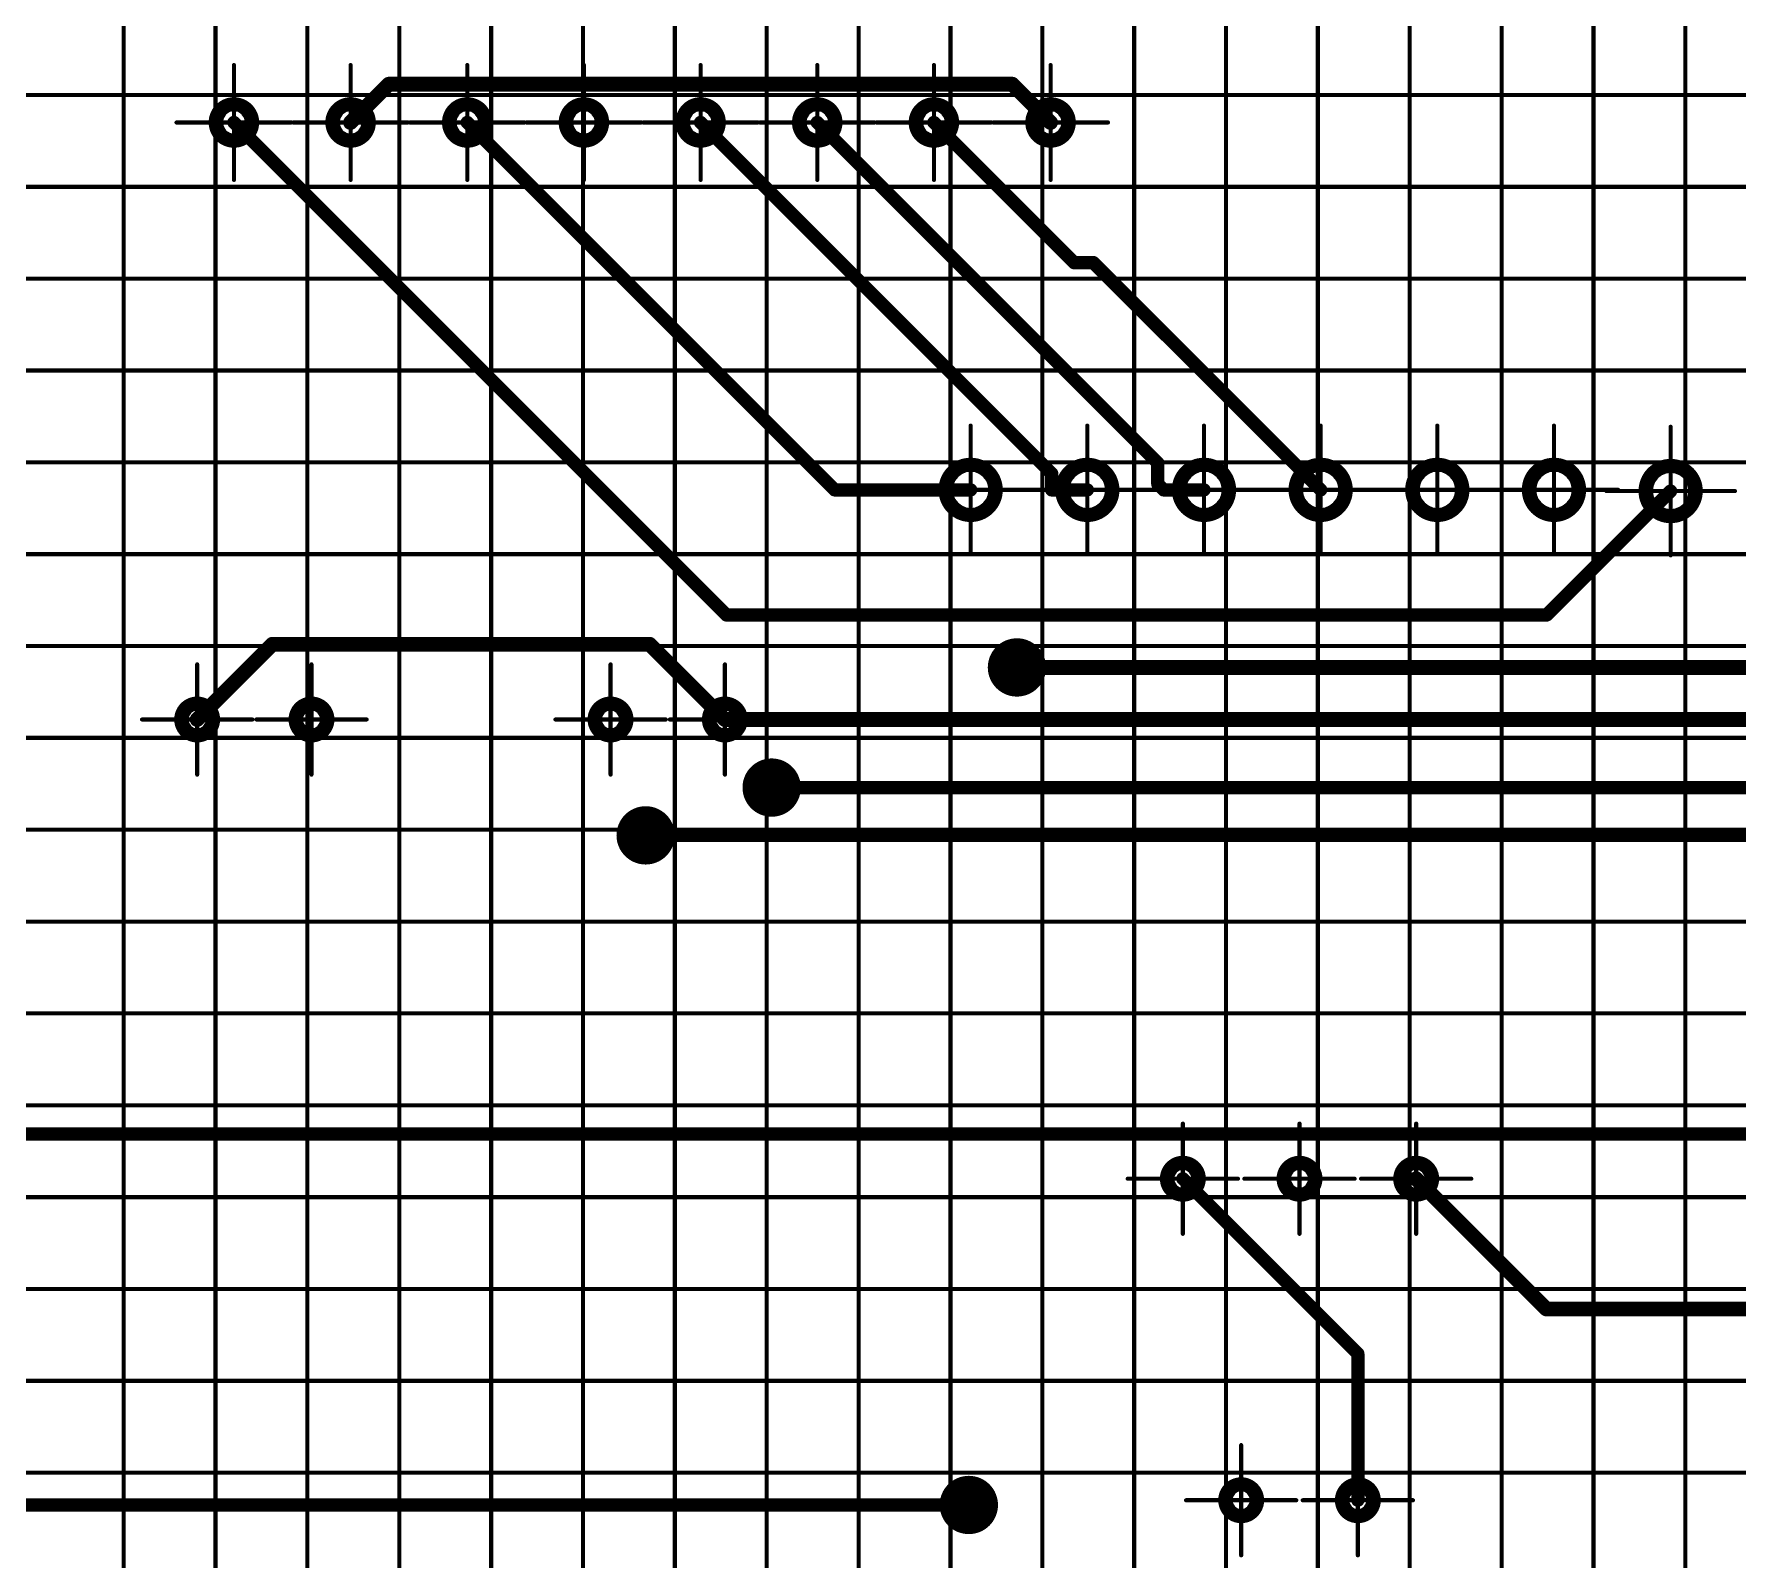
# Model space of a CAD drawing. Header units: millimetres. Extents: x 95 to 923, y 69 to 658.
# Drawn here: x 683.2 to 757.4, y 428.2 to 494.7 of the extents above; entities that cross this region are included whole.
import ezdxf

# ---------------------------------------------------------------- set-up
doc = ezdxf.new("R2010")
doc.units = ezdxf.units.MM
for name, color, linetype in [('Mechanical11', 56, 'Continuous'), ('Mechanical12', 56, 'Continuous'), ('Mechanical7', 56, 'Continuous'), ('Mechanical9', 56, 'Continuous')]:
    doc.layers.add(name, color=color, linetype=linetype)

msp = doc.modelspace()

# ---------------------------------------------------------------- linework, layer by layer
at = {"layer": 'Mechanical11', "color": 7}
for p, q in [((691.581, 491.182), (691.471, 491.017)), ((691.747, 491.293), (691.581, 491.182)), ((691.942, 491.332), (691.747, 491.293)), ((691.942, 490.822), (691.942, 491.332)), ((692.137, 491.293), (691.942, 491.332)), ((691.942, 491.332), (691.942, 490.822)), ((692.302, 491.182), (692.137, 491.293)), ((692.413, 491.017), (692.302, 491.182)), ((696.661, 491.182), (696.551, 491.017)), ((696.827, 491.293), (696.661, 491.182)), ((697.022, 491.332), (696.827, 491.293)), ((697.022, 490.822), (697.022, 491.332)), ((697.217, 491.293), (697.022, 491.332)), ((697.022, 491.332), (697.022, 490.822)), ((697.382, 491.182), (697.217, 491.293)), ((697.493, 491.017), (697.382, 491.182)), ((701.741, 491.182), (701.631, 491.017)), ((701.907, 491.293), (701.741, 491.182)), ((702.102, 491.332), (701.907, 491.293)), ((702.102, 490.822), (702.102, 491.332)), ((702.297, 491.293), (702.102, 491.332)), ((702.102, 491.332), (702.102, 490.822)), ((702.462, 491.182), (702.297, 491.293)), ((702.573, 491.017), (702.462, 491.182)), ((706.821, 491.182), (706.711, 491.017)), ((706.987, 491.293), (706.821, 491.182)), ((707.182, 491.332), (706.987, 491.293)), ((707.182, 490.822), (707.182, 491.332)), ((707.377, 491.293), (707.182, 491.332)), ((707.182, 491.332), (707.182, 490.822)), ((707.542, 491.182), (707.377, 491.293)), ((707.653, 491.017), (707.542, 491.182)), ((711.901, 491.182), (711.791, 491.017)), ((712.067, 491.293), (711.901, 491.182)), ((712.262, 491.332), (712.067, 491.293)), ((712.262, 490.822), (712.262, 491.332)), ((712.457, 491.293), (712.262, 491.332)), ((712.262, 491.332), (712.262, 490.822)), ((712.622, 491.182), (712.457, 491.293)), ((712.733, 491.017), (712.622, 491.182)), ((716.981, 491.182), (716.871, 491.017)), ((717.147, 491.293), (716.981, 491.182)), ((717.342, 491.332), (717.147, 491.293)), ((717.342, 490.822), (717.342, 491.332)), ((717.537, 491.293), (717.342, 491.332)), ((717.342, 491.332), (717.342, 490.822)), ((717.702, 491.182), (717.537, 491.293)), ((717.813, 491.017), (717.702, 491.182)), ((722.061, 491.182), (721.951, 491.017)), ((722.227, 491.293), (722.061, 491.182)), ((722.422, 491.332), (722.227, 491.293)), ((722.422, 490.822), (722.422, 491.332)), ((722.617, 491.293), (722.422, 491.332)), ((722.422, 491.332), (722.422, 490.822)), ((722.782, 491.182), (722.617, 491.293)), ((722.893, 491.017), (722.782, 491.182)), ((727.141, 491.182), (727.031, 491.017)), ((727.307, 491.293), (727.141, 491.182)), ((727.502, 491.332), (727.307, 491.293)), ((727.502, 490.822), (727.502, 491.332)), ((727.697, 491.293), (727.502, 491.332)), ((727.502, 491.332), (727.502, 490.822)), ((727.862, 491.182), (727.697, 491.293)), ((727.973, 491.017), (727.862, 491.182)), ((691.471, 491.017), (691.432, 490.822)), ((691.432, 490.822), (691.942, 490.822)), ((691.942, 490.822), (692.452, 490.822)), ((692.452, 490.822), (692.413, 491.017)), ((696.551, 491.017), (696.512, 490.822)), ((696.512, 490.822), (697.022, 490.822)), ((697.022, 490.822), (697.532, 490.822)), ((697.532, 490.822), (697.493, 491.017)), ((701.631, 491.017), (701.592, 490.822)), ((701.592, 490.822), (702.102, 490.822)), ((702.102, 490.822), (702.612, 490.822)), ((702.612, 490.822), (702.573, 491.017)), ((706.711, 491.017), (706.672, 490.822)), ((706.672, 490.822), (707.182, 490.822)), ((707.182, 490.822), (707.692, 490.822)), ((707.692, 490.822), (707.653, 491.017)), ((711.791, 491.017), (711.752, 490.822)), ((711.752, 490.822), (712.262, 490.822)), ((712.262, 490.822), (712.772, 490.822)), ((712.772, 490.822), (712.733, 491.017)), ((716.871, 491.017), (716.832, 490.822)), ((716.832, 490.822), (717.342, 490.822)), ((717.342, 490.822), (717.852, 490.822)), ((717.852, 490.822), (717.813, 491.017)), ((721.951, 491.017), (721.912, 490.822)), ((721.912, 490.822), (722.422, 490.822)), ((722.422, 490.822), (722.932, 490.822)), ((722.932, 490.822), (722.893, 491.017)), ((727.031, 491.017), (726.992, 490.822)), ((726.992, 490.822), (727.502, 490.822)), ((727.502, 490.822), (728.012, 490.822)), ((728.012, 490.822), (727.973, 491.017)), ((724.022, 474.822), (723.215, 474.822)), ((723.215, 474.822), (723.242, 474.613)), ((723.242, 474.613), (723.323, 474.418)), ((723.323, 474.418), (723.451, 474.251)), ((723.451, 474.251), (723.618, 474.123)), ((723.618, 474.123), (723.813, 474.042)), ((724.022, 474.822), (724.022, 474.015)), ((724.829, 474.822), (724.022, 474.822)), ((724.022, 474.015), (724.022, 474.822)), ((724.231, 474.042), (724.425, 474.123)), ((724.425, 474.123), (724.592, 474.251)), ((724.592, 474.251), (724.721, 474.418)), ((724.721, 474.418), (724.801, 474.613)), ((724.801, 474.613), (724.829, 474.822)), ((729.102, 474.822), (728.295, 474.822)), ((728.295, 474.822), (728.322, 474.613)), ((728.322, 474.613), (728.403, 474.418)), ((728.403, 474.418), (728.531, 474.251)), ((728.531, 474.251), (728.698, 474.123)), ((728.698, 474.123), (728.893, 474.042)), ((729.102, 474.822), (729.102, 474.015)), ((729.909, 474.822), (729.102, 474.822)), ((729.102, 474.015), (729.102, 474.822)), ((729.311, 474.042), (729.505, 474.123)), ((729.505, 474.123), (729.672, 474.251)), ((729.672, 474.251), (729.801, 474.418)), ((729.801, 474.418), (729.881, 474.613)), ((729.881, 474.613), (729.909, 474.822)), ((734.182, 474.822), (733.375, 474.822)), ((733.375, 474.822), (733.402, 474.613)), ((733.402, 474.613), (733.483, 474.418)), ((733.483, 474.418), (733.611, 474.251)), ((733.611, 474.251), (733.778, 474.123)), ((733.778, 474.123), (733.973, 474.042)), ((734.182, 474.822), (734.182, 474.015)), ((734.989, 474.822), (734.182, 474.822)), ((734.182, 474.015), (734.182, 474.822)), ((734.391, 474.042), (734.585, 474.123)), ((734.585, 474.123), (734.752, 474.251)), ((734.752, 474.251), (734.881, 474.418)), ((734.881, 474.418), (734.961, 474.613)), ((734.961, 474.613), (734.989, 474.822)), ((739.262, 474.822), (738.455, 474.822)), ((738.455, 474.822), (738.482, 474.613)), ((738.482, 474.613), (738.563, 474.418)), ((738.563, 474.418), (738.691, 474.251)), ((738.691, 474.251), (738.858, 474.123)), ((738.858, 474.123), (739.053, 474.042)), ((739.262, 474.822), (739.262, 474.015)), ((740.069, 474.822), (739.262, 474.822)), ((739.262, 474.015), (739.262, 474.822)), ((739.471, 474.042), (739.665, 474.123)), ((739.665, 474.123), (739.832, 474.251)), ((739.832, 474.251), (739.961, 474.418)), ((739.961, 474.418), (740.041, 474.613)), ((740.041, 474.613), (740.069, 474.822)), ((744.342, 474.822), (743.535, 474.822)), ((743.535, 474.822), (743.562, 474.613)), ((743.562, 474.613), (743.643, 474.418)), ((743.643, 474.418), (743.771, 474.251)), ((743.771, 474.251), (743.938, 474.123)), ((743.938, 474.123), (744.133, 474.042)), ((744.342, 474.822), (744.342, 474.015)), ((745.149, 474.822), (744.342, 474.822)), ((744.342, 474.015), (744.342, 474.822)), ((744.551, 474.042), (744.745, 474.123)), ((744.745, 474.123), (744.912, 474.251)), ((744.912, 474.251), (745.041, 474.418)), ((745.041, 474.418), (745.121, 474.613)), ((745.121, 474.613), (745.149, 474.822)), ((749.422, 474.822), (748.615, 474.822)), ((748.615, 474.822), (748.642, 474.613)), ((748.642, 474.613), (748.723, 474.418)), ((748.723, 474.418), (748.851, 474.251)), ((748.851, 474.251), (749.018, 474.123)), ((749.018, 474.123), (749.213, 474.042)), ((749.422, 474.822), (749.422, 474.015)), ((750.229, 474.822), (749.422, 474.822)), ((749.422, 474.015), (749.422, 474.822)), ((749.631, 474.042), (749.825, 474.123)), ((749.825, 474.123), (749.992, 474.251)), ((749.992, 474.251), (750.121, 474.418)), ((750.121, 474.418), (750.201, 474.613)), ((750.201, 474.613), (750.229, 474.822)), ((754.502, 474.771), (753.695, 474.771)), ((753.695, 474.771), (753.722, 474.562)), ((753.722, 474.562), (753.803, 474.368)), ((753.803, 474.368), (753.931, 474.2)), ((753.931, 474.2), (754.098, 474.072)), ((754.502, 474.771), (754.502, 473.964)), ((755.309, 474.771), (754.502, 474.771)), ((754.502, 473.964), (754.502, 474.771)), ((754.905, 474.072), (755.072, 474.2)), ((755.072, 474.2), (755.201, 474.368)), ((755.201, 474.368), (755.281, 474.562)), ((755.281, 474.562), (755.309, 474.771)), ((723.813, 474.042), (724.022, 474.015)), ((724.022, 474.015), (724.231, 474.042)), ((728.893, 474.042), (729.102, 474.015)), ((729.102, 474.015), (729.311, 474.042)), ((733.973, 474.042), (734.182, 474.015)), ((734.182, 474.015), (734.391, 474.042)), ((739.053, 474.042), (739.262, 474.015)), ((739.262, 474.015), (739.471, 474.042)), ((744.133, 474.042), (744.342, 474.015)), ((744.342, 474.015), (744.551, 474.042)), ((749.213, 474.042), (749.422, 474.015)), ((749.422, 474.015), (749.631, 474.042)), ((754.098, 474.072), (754.293, 473.992)), ((754.293, 473.992), (754.502, 473.964)), ((754.502, 473.964), (754.711, 473.992)), ((754.711, 473.992), (754.905, 474.072)), ((690.186, 465.199), (690.053, 465.11)), ((690.342, 465.23), (690.186, 465.199)), ((690.342, 464.822), (690.342, 465.23)), ((690.498, 465.199), (690.342, 465.23)), ((690.342, 465.23), (690.342, 464.822)), ((690.63, 465.11), (690.498, 465.199)), ((695.164, 465.199), (695.032, 465.11)), ((695.32, 465.23), (695.164, 465.199)), ((695.32, 464.822), (695.32, 465.23)), ((695.476, 465.199), (695.32, 465.23)), ((695.32, 465.23), (695.32, 464.822)), ((695.609, 465.11), (695.476, 465.199)), ((708.186, 465.199), (708.054, 465.11)), ((708.342, 465.23), (708.186, 465.199)), ((708.342, 464.822), (708.342, 465.23)), ((708.498, 465.199), (708.342, 465.23)), ((708.342, 465.23), (708.342, 464.822)), ((708.63, 465.11), (708.498, 465.199)), ((713.164, 465.199), (713.032, 465.11)), ((713.32, 465.23), (713.164, 465.199)), ((713.32, 464.822), (713.32, 465.23)), ((713.476, 465.199), (713.32, 465.23)), ((713.32, 465.23), (713.32, 464.822)), ((713.609, 465.11), (713.476, 465.199)), ((689.965, 464.978), (689.934, 464.822)), ((689.934, 464.822), (690.342, 464.822)), ((690.053, 465.11), (689.965, 464.978)), ((690.342, 464.822), (690.342, 464.414)), ((690.75, 464.822), (690.342, 464.822)), ((690.342, 464.822), (690.75, 464.822)), ((690.342, 464.414), (690.498, 464.445)), ((690.498, 464.445), (690.63, 464.533)), ((690.719, 464.978), (690.63, 465.11)), ((690.63, 464.533), (690.719, 464.666)), ((690.75, 464.822), (690.719, 464.978)), ((690.719, 464.666), (690.75, 464.822)), ((694.943, 464.978), (694.912, 464.822)), ((694.912, 464.822), (695.32, 464.822)), ((695.032, 465.11), (694.943, 464.978)), ((695.32, 464.822), (695.32, 464.414)), ((695.728, 464.822), (695.32, 464.822)), ((695.32, 464.822), (695.728, 464.822)), ((695.32, 464.414), (695.476, 464.445)), ((695.476, 464.445), (695.609, 464.533)), ((695.697, 464.978), (695.609, 465.11)), ((695.609, 464.533), (695.697, 464.666)), ((695.728, 464.822), (695.697, 464.978)), ((695.697, 464.666), (695.728, 464.822)), ((707.965, 464.978), (707.934, 464.822)), ((707.934, 464.822), (708.342, 464.822)), ((708.054, 465.11), (707.965, 464.978)), ((708.342, 464.822), (708.342, 464.414)), ((708.75, 464.822), (708.342, 464.822)), ((708.342, 464.822), (708.75, 464.822)), ((708.342, 464.414), (708.498, 464.445)), ((708.498, 464.445), (708.63, 464.533)), ((708.719, 464.978), (708.63, 465.11)), ((708.63, 464.533), (708.719, 464.666)), ((708.75, 464.822), (708.719, 464.978)), ((708.719, 464.666), (708.75, 464.822)), ((712.944, 464.978), (712.912, 464.822)), ((712.912, 464.822), (713.32, 464.822)), ((713.032, 465.11), (712.944, 464.978)), ((713.32, 464.822), (713.32, 464.414)), ((713.728, 464.822), (713.32, 464.822)), ((713.32, 464.822), (713.728, 464.822)), ((713.32, 464.414), (713.476, 464.445)), ((713.476, 464.445), (713.609, 464.533)), ((713.697, 464.978), (713.609, 465.11)), ((713.609, 464.533), (713.697, 464.666)), ((713.728, 464.822), (713.697, 464.978)), ((713.697, 464.666), (713.728, 464.822)), ((733.106, 445.199), (732.973, 445.11)), ((733.262, 445.23), (733.106, 445.199)), ((733.262, 444.822), (733.262, 445.23)), ((733.418, 445.199), (733.262, 445.23)), ((733.262, 445.23), (733.262, 444.822)), ((733.55, 445.11), (733.418, 445.199)), ((738.186, 445.199), (738.053, 445.11)), ((738.342, 445.23), (738.186, 445.199)), ((738.342, 444.822), (738.342, 445.23)), ((738.498, 445.199), (738.342, 445.23)), ((738.342, 445.23), (738.342, 444.822)), ((738.63, 445.11), (738.498, 445.199)), ((743.266, 445.199), (743.133, 445.11)), ((743.422, 445.23), (743.266, 445.199)), ((743.422, 444.822), (743.422, 445.23)), ((743.578, 445.199), (743.422, 445.23)), ((743.422, 445.23), (743.422, 444.822)), ((743.71, 445.11), (743.578, 445.199)), ((732.885, 444.978), (732.854, 444.822)), ((732.854, 444.822), (733.262, 444.822)), ((732.973, 445.11), (732.885, 444.978)), ((733.262, 444.822), (733.262, 444.414)), ((733.67, 444.822), (733.262, 444.822)), ((733.262, 444.822), (733.67, 444.822)), ((733.262, 444.414), (733.418, 444.445)), ((733.418, 444.445), (733.55, 444.533)), ((733.639, 444.978), (733.55, 445.11)), ((733.55, 444.533), (733.639, 444.666)), ((733.67, 444.822), (733.639, 444.978)), ((733.639, 444.666), (733.67, 444.822)), ((737.965, 444.978), (737.934, 444.822)), ((737.934, 444.822), (738.342, 444.822)), ((738.053, 445.11), (737.965, 444.978)), ((738.342, 444.822), (738.342, 444.414)), ((738.75, 444.822), (738.342, 444.822)), ((738.342, 444.822), (738.75, 444.822)), ((738.342, 444.414), (738.498, 444.445)), ((738.498, 444.445), (738.63, 444.533)), ((738.719, 444.978), (738.63, 445.11)), ((738.63, 444.533), (738.719, 444.666)), ((738.75, 444.822), (738.719, 444.978)), ((738.719, 444.666), (738.75, 444.822)), ((743.045, 444.978), (743.014, 444.822)), ((743.014, 444.822), (743.422, 444.822)), ((743.133, 445.11), (743.045, 444.978)), ((743.422, 444.822), (743.422, 444.414)), ((743.83, 444.822), (743.422, 444.822)), ((743.422, 444.822), (743.83, 444.822)), ((743.422, 444.414), (743.578, 444.445)), ((743.578, 444.445), (743.71, 444.533)), ((743.799, 444.978), (743.71, 445.11)), ((743.71, 444.533), (743.799, 444.666)), ((743.83, 444.822), (743.799, 444.978)), ((743.799, 444.666), (743.83, 444.822)), ((735.513, 431.11), (735.425, 430.978)), ((735.646, 431.199), (735.513, 431.11)), ((735.802, 431.23), (735.646, 431.199)), ((735.802, 430.822), (735.802, 431.23)), ((735.958, 431.199), (735.802, 431.23)), ((735.802, 431.23), (735.802, 430.822)), ((736.09, 431.11), (735.958, 431.199)), ((736.179, 430.978), (736.09, 431.11)), ((740.593, 431.11), (740.505, 430.978)), ((740.726, 431.199), (740.593, 431.11)), ((740.882, 431.23), (740.726, 431.199)), ((740.882, 430.822), (740.882, 431.23)), ((741.038, 431.199), (740.882, 431.23)), ((740.882, 431.23), (740.882, 430.822)), ((741.17, 431.11), (741.038, 431.199)), ((741.259, 430.978), (741.17, 431.11)), ((735.425, 430.978), (735.394, 430.822)), ((735.394, 430.822), (735.802, 430.822)), ((735.802, 430.822), (735.802, 430.414)), ((736.21, 430.822), (735.802, 430.822)), ((735.802, 430.822), (736.21, 430.822)), ((735.802, 430.414), (735.958, 430.445)), ((735.958, 430.445), (736.09, 430.533)), ((736.09, 430.533), (736.179, 430.666)), ((736.21, 430.822), (736.179, 430.978)), ((736.179, 430.666), (736.21, 430.822)), ((740.505, 430.978), (740.474, 430.822)), ((740.474, 430.822), (740.882, 430.822)), ((740.882, 430.822), (740.882, 430.414)), ((741.29, 430.822), (740.882, 430.822)), ((740.882, 430.822), (741.29, 430.822)), ((740.882, 430.414), (741.038, 430.445)), ((741.038, 430.445), (741.17, 430.533)), ((741.17, 430.533), (741.259, 430.666)), ((741.29, 430.822), (741.259, 430.978)), ((741.259, 430.666), (741.29, 430.822))]:
    msp.add_line(p, q, dxfattribs=at)
for points, const_width in [([(726.394, 467.089, 1), (725.683, 467.089, 1)], 0.711), ([(725.505, 467.089, 1), (725.86, 467.089, 1)], 0.356), ([(726.216, 467.089, 1), (726.572, 467.089, 1)], 0.356), ([(715.713, 461.857, 1), (715.002, 461.857, 1)], 0.711), ([(714.824, 461.857, 1), (715.179, 461.857, 1)], 0.356), ([(715.535, 461.857, 1), (715.891, 461.857, 1)], 0.356), ([(710.226, 459.776, 1), (709.515, 459.776, 1)], 0.711), ([(709.337, 459.776, 1), (709.693, 459.776, 1)], 0.356), ([(710.049, 459.776, 1), (710.404, 459.776, 1)], 0.356), ([(724.298, 430.615, 1), (723.587, 430.615, 1)], 0.711), ([(723.409, 430.615, 1), (723.765, 430.615, 1)], 0.356), ([(724.12, 430.615, 1), (724.476, 430.615, 1)], 0.356)]:
    msp.add_lwpolyline(points, format="xyb", close=True, dxfattribs=dict(at, const_width=const_width))
at = {"layer": 'Mechanical12', "color": 7}
for p, q in [((691.942, 490.822), (691.432, 490.822)), ((691.432, 490.822), (691.471, 490.627)), ((691.471, 490.627), (691.581, 490.461)), ((691.581, 490.461), (691.747, 490.351)), ((692.452, 490.822), (691.942, 490.822)), ((691.942, 490.822), (691.942, 490.312)), ((691.942, 490.312), (691.942, 490.822)), ((692.137, 490.351), (692.302, 490.461)), ((692.302, 490.461), (692.413, 490.627)), ((692.413, 490.627), (692.452, 490.822)), ((697.022, 490.822), (696.512, 490.822)), ((696.512, 490.822), (696.551, 490.627)), ((696.551, 490.627), (696.661, 490.461)), ((696.661, 490.461), (696.827, 490.351)), ((697.532, 490.822), (697.022, 490.822)), ((697.022, 490.822), (697.022, 490.312)), ((697.022, 490.312), (697.022, 490.822)), ((697.217, 490.351), (697.382, 490.461)), ((697.382, 490.461), (697.493, 490.627)), ((697.493, 490.627), (697.532, 490.822)), ((702.102, 490.822), (701.592, 490.822)), ((701.592, 490.822), (701.631, 490.627)), ((701.631, 490.627), (701.741, 490.461)), ((701.741, 490.461), (701.907, 490.351)), ((702.612, 490.822), (702.102, 490.822)), ((702.102, 490.822), (702.102, 490.312)), ((702.102, 490.312), (702.102, 490.822)), ((702.297, 490.351), (702.462, 490.461)), ((702.462, 490.461), (702.573, 490.627)), ((702.573, 490.627), (702.612, 490.822)), ((707.182, 490.822), (706.672, 490.822)), ((706.672, 490.822), (706.711, 490.627)), ((706.711, 490.627), (706.821, 490.461)), ((706.821, 490.461), (706.987, 490.351)), ((707.692, 490.822), (707.182, 490.822)), ((707.182, 490.822), (707.182, 490.312)), ((707.182, 490.312), (707.182, 490.822)), ((707.377, 490.351), (707.542, 490.461)), ((707.542, 490.461), (707.653, 490.627)), ((707.653, 490.627), (707.692, 490.822)), ((712.262, 490.822), (711.752, 490.822)), ((711.752, 490.822), (711.791, 490.627)), ((711.791, 490.627), (711.901, 490.461)), ((711.901, 490.461), (712.067, 490.351)), ((712.772, 490.822), (712.262, 490.822)), ((712.262, 490.822), (712.262, 490.312)), ((712.262, 490.312), (712.262, 490.822)), ((712.457, 490.351), (712.622, 490.461)), ((712.622, 490.461), (712.733, 490.627)), ((712.733, 490.627), (712.772, 490.822)), ((717.342, 490.822), (716.832, 490.822)), ((716.832, 490.822), (716.871, 490.627)), ((716.871, 490.627), (716.981, 490.461)), ((716.981, 490.461), (717.147, 490.351)), ((717.852, 490.822), (717.342, 490.822)), ((717.342, 490.822), (717.342, 490.312)), ((717.342, 490.312), (717.342, 490.822)), ((717.537, 490.351), (717.702, 490.461)), ((717.702, 490.461), (717.813, 490.627)), ((717.813, 490.627), (717.852, 490.822)), ((722.422, 490.822), (721.912, 490.822)), ((721.912, 490.822), (721.951, 490.627)), ((721.951, 490.627), (722.061, 490.461)), ((722.061, 490.461), (722.227, 490.351)), ((722.932, 490.822), (722.422, 490.822)), ((722.422, 490.822), (722.422, 490.312)), ((722.422, 490.312), (722.422, 490.822)), ((722.617, 490.351), (722.782, 490.461)), ((722.782, 490.461), (722.893, 490.627)), ((722.893, 490.627), (722.932, 490.822)), ((727.502, 490.822), (726.992, 490.822)), ((726.992, 490.822), (727.031, 490.627)), ((727.031, 490.627), (727.141, 490.461)), ((727.141, 490.461), (727.307, 490.351)), ((728.012, 490.822), (727.502, 490.822)), ((727.502, 490.822), (727.502, 490.312)), ((727.502, 490.312), (727.502, 490.822)), ((727.697, 490.351), (727.862, 490.461)), ((727.862, 490.461), (727.973, 490.627)), ((727.973, 490.627), (728.012, 490.822)), ((691.747, 490.351), (691.942, 490.312)), ((691.942, 490.312), (692.137, 490.351)), ((696.827, 490.351), (697.022, 490.312)), ((697.022, 490.312), (697.217, 490.351)), ((701.907, 490.351), (702.102, 490.312)), ((702.102, 490.312), (702.297, 490.351)), ((706.987, 490.351), (707.182, 490.312)), ((707.182, 490.312), (707.377, 490.351)), ((712.067, 490.351), (712.262, 490.312)), ((712.262, 490.312), (712.457, 490.351)), ((717.147, 490.351), (717.342, 490.312)), ((717.342, 490.312), (717.537, 490.351)), ((722.227, 490.351), (722.422, 490.312)), ((722.422, 490.312), (722.617, 490.351)), ((727.307, 490.351), (727.502, 490.312)), ((727.502, 490.312), (727.697, 490.351)), ((723.813, 475.601), (723.618, 475.521)), ((724.022, 475.629), (723.813, 475.601)), ((724.022, 474.822), (724.022, 475.629)), ((724.022, 475.629), (724.022, 474.822)), ((724.231, 475.601), (724.022, 475.629)), ((724.425, 475.521), (724.231, 475.601)), ((728.893, 475.601), (728.698, 475.521)), ((729.102, 475.629), (728.893, 475.601)), ((729.102, 474.822), (729.102, 475.629)), ((729.102, 475.629), (729.102, 474.822)), ((729.311, 475.601), (729.102, 475.629)), ((729.505, 475.521), (729.311, 475.601)), ((733.973, 475.601), (733.778, 475.521)), ((734.182, 475.629), (733.973, 475.601)), ((734.182, 474.822), (734.182, 475.629)), ((734.182, 475.629), (734.182, 474.822)), ((734.391, 475.601), (734.182, 475.629)), ((734.585, 475.521), (734.391, 475.601)), ((739.053, 475.601), (738.858, 475.521)), ((739.262, 475.629), (739.053, 475.601)), ((739.262, 474.822), (739.262, 475.629)), ((739.262, 475.629), (739.262, 474.822)), ((739.471, 475.601), (739.262, 475.629)), ((739.665, 475.521), (739.471, 475.601)), ((744.133, 475.601), (743.938, 475.521)), ((744.342, 475.629), (744.133, 475.601)), ((744.342, 474.822), (744.342, 475.629)), ((744.342, 475.629), (744.342, 474.822)), ((744.551, 475.601), (744.342, 475.629)), ((744.745, 475.521), (744.551, 475.601)), ((749.213, 475.601), (749.018, 475.521)), ((749.422, 475.629), (749.213, 475.601)), ((749.422, 474.822), (749.422, 475.629)), ((749.422, 475.629), (749.422, 474.822)), ((749.631, 475.601), (749.422, 475.629)), ((749.825, 475.521), (749.631, 475.601)), ((754.502, 475.578), (754.293, 475.55)), ((754.502, 474.771), (754.502, 475.578)), ((754.502, 475.578), (754.502, 474.771)), ((754.711, 475.55), (754.502, 475.578)), ((723.242, 475.031), (723.215, 474.822)), ((723.323, 475.225), (723.242, 475.031)), ((723.451, 475.392), (723.323, 475.225)), ((723.618, 475.521), (723.451, 475.392)), ((724.592, 475.392), (724.425, 475.521)), ((724.721, 475.225), (724.592, 475.392)), ((724.801, 475.031), (724.721, 475.225)), ((724.829, 474.822), (724.801, 475.031)), ((728.322, 475.031), (728.295, 474.822)), ((728.403, 475.225), (728.322, 475.031)), ((728.531, 475.392), (728.403, 475.225)), ((728.698, 475.521), (728.531, 475.392)), ((729.672, 475.392), (729.505, 475.521)), ((729.801, 475.225), (729.672, 475.392)), ((729.881, 475.031), (729.801, 475.225)), ((729.909, 474.822), (729.881, 475.031)), ((733.402, 475.031), (733.375, 474.822)), ((733.483, 475.225), (733.402, 475.031)), ((733.611, 475.392), (733.483, 475.225)), ((733.778, 475.521), (733.611, 475.392)), ((734.752, 475.392), (734.585, 475.521)), ((734.881, 475.225), (734.752, 475.392)), ((734.961, 475.031), (734.881, 475.225)), ((734.989, 474.822), (734.961, 475.031)), ((738.482, 475.031), (738.455, 474.822)), ((738.563, 475.225), (738.482, 475.031)), ((738.691, 475.392), (738.563, 475.225)), ((738.858, 475.521), (738.691, 475.392)), ((739.832, 475.392), (739.665, 475.521)), ((739.961, 475.225), (739.832, 475.392)), ((740.041, 475.031), (739.961, 475.225)), ((740.069, 474.822), (740.041, 475.031)), ((743.562, 475.031), (743.535, 474.822)), ((743.643, 475.225), (743.562, 475.031)), ((743.771, 475.392), (743.643, 475.225)), ((743.938, 475.521), (743.771, 475.392)), ((744.912, 475.392), (744.745, 475.521)), ((745.041, 475.225), (744.912, 475.392)), ((745.121, 475.031), (745.041, 475.225)), ((745.149, 474.822), (745.121, 475.031)), ((748.642, 475.031), (748.615, 474.822)), ((748.723, 475.225), (748.642, 475.031)), ((748.851, 475.392), (748.723, 475.225)), ((749.018, 475.521), (748.851, 475.392)), ((749.992, 475.392), (749.825, 475.521)), ((750.121, 475.225), (749.992, 475.392)), ((750.201, 475.031), (750.121, 475.225)), ((750.229, 474.822), (750.201, 475.031)), ((753.722, 474.98), (753.695, 474.771)), ((753.803, 475.174), (753.722, 474.98)), ((753.931, 475.342), (753.803, 475.174)), ((754.098, 475.47), (753.931, 475.342)), ((754.293, 475.55), (754.098, 475.47)), ((754.905, 475.47), (754.711, 475.55)), ((755.072, 475.342), (754.905, 475.47)), ((755.201, 475.174), (755.072, 475.342)), ((755.281, 474.98), (755.201, 475.174)), ((755.309, 474.771), (755.281, 474.98)), ((723.215, 474.822), (724.022, 474.822)), ((724.022, 474.822), (724.829, 474.822)), ((728.295, 474.822), (729.102, 474.822)), ((729.102, 474.822), (729.909, 474.822)), ((733.375, 474.822), (734.182, 474.822)), ((734.182, 474.822), (734.989, 474.822)), ((738.455, 474.822), (739.262, 474.822)), ((739.262, 474.822), (740.069, 474.822)), ((743.535, 474.822), (744.342, 474.822)), ((744.342, 474.822), (745.149, 474.822)), ((748.615, 474.822), (749.422, 474.822)), ((749.422, 474.822), (750.229, 474.822)), ((753.695, 474.771), (754.502, 474.771)), ((754.502, 474.771), (755.309, 474.771)), ((690.342, 464.822), (689.934, 464.822)), ((689.934, 464.822), (689.965, 464.666)), ((689.965, 464.666), (690.053, 464.533)), ((690.053, 464.533), (690.186, 464.445)), ((690.186, 464.445), (690.342, 464.414)), ((690.342, 464.414), (690.342, 464.822)), ((695.32, 464.822), (694.912, 464.822)), ((694.912, 464.822), (694.943, 464.666)), ((694.943, 464.666), (695.032, 464.533)), ((695.032, 464.533), (695.164, 464.445)), ((695.164, 464.445), (695.32, 464.414)), ((695.32, 464.414), (695.32, 464.822)), ((708.342, 464.822), (707.934, 464.822)), ((707.934, 464.822), (707.965, 464.666)), ((707.965, 464.666), (708.054, 464.533)), ((708.054, 464.533), (708.186, 464.445)), ((708.186, 464.445), (708.342, 464.414)), ((708.342, 464.414), (708.342, 464.822)), ((713.32, 464.822), (712.912, 464.822)), ((712.912, 464.822), (712.944, 464.666)), ((712.944, 464.666), (713.032, 464.533)), ((713.032, 464.533), (713.164, 464.445)), ((713.164, 464.445), (713.32, 464.414)), ((713.32, 464.414), (713.32, 464.822)), ((733.262, 444.822), (732.854, 444.822)), ((732.854, 444.822), (732.885, 444.666)), ((732.885, 444.666), (732.973, 444.533)), ((732.973, 444.533), (733.106, 444.445)), ((733.106, 444.445), (733.262, 444.414)), ((733.262, 444.414), (733.262, 444.822)), ((738.342, 444.822), (737.934, 444.822)), ((737.934, 444.822), (737.965, 444.666)), ((737.965, 444.666), (738.053, 444.533)), ((738.053, 444.533), (738.186, 444.445)), ((738.186, 444.445), (738.342, 444.414)), ((738.342, 444.414), (738.342, 444.822)), ((743.422, 444.822), (743.014, 444.822)), ((743.014, 444.822), (743.045, 444.666)), ((743.045, 444.666), (743.133, 444.533)), ((743.133, 444.533), (743.266, 444.445)), ((743.266, 444.445), (743.422, 444.414)), ((743.422, 444.414), (743.422, 444.822)), ((735.802, 430.822), (735.394, 430.822)), ((735.394, 430.822), (735.425, 430.666)), ((735.425, 430.666), (735.513, 430.533)), ((735.513, 430.533), (735.646, 430.445)), ((735.646, 430.445), (735.802, 430.414)), ((735.802, 430.414), (735.802, 430.822)), ((740.882, 430.822), (740.474, 430.822)), ((740.474, 430.822), (740.505, 430.666)), ((740.505, 430.666), (740.593, 430.533)), ((740.593, 430.533), (740.726, 430.445)), ((740.726, 430.445), (740.882, 430.414)), ((740.882, 430.414), (740.882, 430.822))]:
    msp.add_line(p, q, dxfattribs=at)
for points, const_width in [([(697.022, 490.822), (698.689, 492.489)], 0.646), ([(698.689, 492.489), (725.834, 492.489)], 0.646), ([(725.834, 492.489), (727.502, 490.822)], 0.646), ([(691.942, 490.822), (713.388, 469.375)], 0.58), ([(702.102, 490.822), (718.102, 474.822)], 0.58), ([(712.262, 490.822), (727.549, 475.535)], 0.58), ([(717.342, 490.822), (732.172, 475.992)], 0.58), ([(722.422, 490.822), (728.527, 484.717)], 0.58), ([(728.527, 484.717), (729.367, 484.717)], 0.58), ([(729.367, 484.717), (739.262, 474.822)], 0.58), ([(727.549, 474.822), (727.549, 475.535)], 0.58), ([(732.172, 475.076), (732.172, 475.992)], 0.58), ([(718.102, 474.822), (724.022, 474.822)], 0.58), ([(727.549, 474.822), (729.102, 474.822)], 0.58), ([(732.172, 475.076), (732.426, 474.822)], 0.58), ([(732.426, 474.822), (734.182, 474.822)], 0.58), ([(749.106, 469.375), (754.502, 474.771)], 0.58), ([(713.388, 469.375), (749.106, 469.375)], 0.58), ([(690.342, 464.822), (693.615, 468.095)], 0.646), ([(693.615, 468.095), (710.047, 468.095)], 0.646), ([(710.047, 468.095), (713.32, 464.822)], 0.646), ([(726.038, 467.089), (773.625, 467.089)], 0.646), ([(713.32, 464.822), (773.662, 464.822)], 0.646), ([(715.357, 461.857), (771.547, 461.857)], 0.58), ([(709.871, 459.776), (763.468, 459.776)], 0.58), ([(666.03, 446.769), (795.012, 446.769)], 0.58), ([(733.262, 444.822), (740.882, 437.202)], 0.58), ([(743.422, 444.822), (749.094, 439.149)], 0.646), ([(749.094, 439.149), (765.51, 439.149)], 0.646), ([(740.882, 430.822), (740.882, 437.202)], 0.58), ([(671.974, 430.615), (723.942, 430.615)], 0.58)]:
    msp.add_lwpolyline(points, dxfattribs=dict(at, const_width=const_width))
for points, const_width in [([(698.528, 492.489, 1), (698.851, 492.489, 1)], 0.323), ([(698.528, 492.489, 1), (698.851, 492.489, 1)], 0.323), ([(725.673, 492.489, 1), (725.996, 492.489, 1)], 0.323), ([(725.673, 492.489, 1), (725.996, 492.489, 1)], 0.323), ([(692.742, 490.822, 1), (691.142, 490.822, 1)], 0.6), ([(697.822, 490.822, 1), (696.222, 490.822, 1)], 0.6), ([(702.902, 490.822, 1), (701.302, 490.822, 1)], 0.6), ([(707.982, 490.822, 1), (706.382, 490.822, 1)], 0.6), ([(713.062, 490.822, 1), (711.462, 490.822, 1)], 0.6), ([(718.142, 490.822, 1), (716.542, 490.822, 1)], 0.6), ([(723.222, 490.822, 1), (721.622, 490.822, 1)], 0.6), ([(728.302, 490.822, 1), (726.702, 490.822, 1)], 0.6), ([(690.992, 490.822, 1), (691.292, 490.822, 1)], 0.3), ([(691.797, 490.822, 1), (692.087, 490.822, 1)], 0.29), ([(692.592, 490.822, 1), (692.892, 490.822, 1)], 0.3), ([(696.072, 490.822, 1), (696.372, 490.822, 1)], 0.3), ([(696.86, 490.822, 1), (697.183, 490.822, 1)], 0.323), ([(697.672, 490.822, 1), (697.972, 490.822, 1)], 0.3), ([(701.152, 490.822, 1), (701.452, 490.822, 1)], 0.3), ([(701.957, 490.822, 1), (702.247, 490.822, 1)], 0.29), ([(702.752, 490.822, 1), (703.052, 490.822, 1)], 0.3), ([(706.232, 490.822, 1), (706.532, 490.822, 1)], 0.3), ([(707.832, 490.822, 1), (708.132, 490.822, 1)], 0.3), ([(711.312, 490.822, 1), (711.612, 490.822, 1)], 0.3), ([(712.117, 490.822, 1), (712.407, 490.822, 1)], 0.29), ([(712.912, 490.822, 1), (713.212, 490.822, 1)], 0.3), ([(716.392, 490.822, 1), (716.692, 490.822, 1)], 0.3), ([(717.197, 490.822, 1), (717.487, 490.822, 1)], 0.29), ([(717.992, 490.822, 1), (718.292, 490.822, 1)], 0.3), ([(721.472, 490.822, 1), (721.772, 490.822, 1)], 0.3), ([(722.277, 490.822, 1), (722.567, 490.822, 1)], 0.29), ([(723.072, 490.822, 1), (723.372, 490.822, 1)], 0.3), ([(726.552, 490.822, 1), (726.852, 490.822, 1)], 0.3), ([(727.34, 490.822, 1), (727.663, 490.822, 1)], 0.323), ([(728.152, 490.822, 1), (728.452, 490.822, 1)], 0.3), ([(728.382, 484.717, 1), (728.672, 484.717, 1)], 0.29), ([(728.382, 484.717, 1), (728.672, 484.717, 1)], 0.29), ([(729.222, 484.717, 1), (729.512, 484.717, 1)], 0.29), ([(729.222, 484.717, 1), (729.512, 484.717, 1)], 0.29), ([(725.122, 474.822, 1), (722.922, 474.822, 1)], 0.6), ([(727.404, 475.535, 1), (727.694, 475.535, 1)], 0.29), ([(727.404, 475.535, 1), (727.694, 475.535, 1)], 0.29), ([(730.202, 474.822, 1), (728.002, 474.822, 1)], 0.6), ([(732.027, 475.992, 1), (732.317, 475.992, 1)], 0.29), ([(732.027, 475.992, 1), (732.317, 475.992, 1)], 0.29), ([(735.282, 474.822, 1), (733.082, 474.822, 1)], 0.6), ([(740.362, 474.822, 1), (738.162, 474.822, 1)], 0.6), ([(745.442, 474.822, 1), (743.242, 474.822, 1)], 0.6), ([(750.522, 474.822, 1), (748.322, 474.822, 1)], 0.6), ([(755.602, 474.771, 1), (753.402, 474.771, 1)], 0.6), ([(717.957, 474.822, 1), (718.247, 474.822, 1)], 0.29), ([(717.957, 474.822, 1), (718.247, 474.822, 1)], 0.29), ([(722.772, 474.822, 1), (723.072, 474.822, 1)], 0.3), ([(723.877, 474.822, 1), (724.167, 474.822, 1)], 0.29), ([(724.972, 474.822, 1), (725.272, 474.822, 1)], 0.3), ([(727.404, 474.822, 1), (727.694, 474.822, 1)], 0.29), ([(727.404, 474.822, 1), (727.694, 474.822, 1)], 0.29), ([(727.852, 474.822, 1), (728.152, 474.822, 1)], 0.3), ([(728.957, 474.822, 1), (729.247, 474.822, 1)], 0.29), ([(730.052, 474.822, 1), (730.352, 474.822, 1)], 0.3), ([(732.027, 475.076, 1), (732.317, 475.076, 1)], 0.29), ([(732.027, 475.076, 1), (732.317, 475.076, 1)], 0.29), ([(732.281, 474.822, 1), (732.571, 474.822, 1)], 0.29), ([(732.281, 474.822, 1), (732.571, 474.822, 1)], 0.29), ([(732.932, 474.822, 1), (733.232, 474.822, 1)], 0.3), ([(734.037, 474.822, 1), (734.327, 474.822, 1)], 0.29), ([(735.132, 474.822, 1), (735.432, 474.822, 1)], 0.3), ([(738.012, 474.822, 1), (738.312, 474.822, 1)], 0.3), ([(739.117, 474.822, 1), (739.407, 474.822, 1)], 0.29), ([(740.212, 474.822, 1), (740.512, 474.822, 1)], 0.3), ([(743.092, 474.822, 1), (743.392, 474.822, 1)], 0.3), ([(745.292, 474.822, 1), (745.592, 474.822, 1)], 0.3), ([(748.172, 474.822, 1), (748.472, 474.822, 1)], 0.3), ([(750.372, 474.822, 1), (750.672, 474.822, 1)], 0.3), ([(753.252, 474.771, 1), (753.552, 474.771, 1)], 0.3), ([(754.357, 474.771, 1), (754.647, 474.771, 1)], 0.29), ([(755.452, 474.771, 1), (755.752, 474.771, 1)], 0.3), ([(713.243, 469.375, 1), (713.533, 469.375, 1)], 0.29), ([(713.243, 469.375, 1), (713.533, 469.375, 1)], 0.29), ([(748.961, 469.375, 1), (749.251, 469.375, 1)], 0.29), ([(748.961, 469.375, 1), (749.251, 469.375, 1)], 0.29), ([(693.453, 468.095, 1), (693.776, 468.095, 1)], 0.323), ([(693.453, 468.095, 1), (693.776, 468.095, 1)], 0.323), ([(709.886, 468.095, 1), (710.209, 468.095, 1)], 0.323), ([(709.886, 468.095, 1), (710.209, 468.095, 1)], 0.323), ([(727.029, 467.089, 1), (725.048, 467.089, 1)], 0.559), ([(725.877, 467.089, 1), (726.2, 467.089, 1)], 0.323), ([(724.908, 467.089, 1), (725.187, 467.089, 1)], 0.279), ([(726.889, 467.089, 1), (727.168, 467.089, 1)], 0.279), ([(691.042, 464.822, 1), (689.642, 464.822, 1)], 0.6), ([(696.02, 464.822, 1), (694.62, 464.822, 1)], 0.6), ([(709.042, 464.822, 1), (707.642, 464.822, 1)], 0.6), ([(714.02, 464.822, 1), (712.62, 464.822, 1)], 0.6), ([(689.492, 464.822, 1), (689.792, 464.822, 1)], 0.3), ([(690.18, 464.822, 1), (690.503, 464.822, 1)], 0.323), ([(690.892, 464.822, 1), (691.192, 464.822, 1)], 0.3), ([(694.47, 464.822, 1), (694.77, 464.822, 1)], 0.3), ([(695.87, 464.822, 1), (696.17, 464.822, 1)], 0.3), ([(707.492, 464.822, 1), (707.792, 464.822, 1)], 0.3), ([(708.892, 464.822, 1), (709.192, 464.822, 1)], 0.3), ([(712.47, 464.822, 1), (712.77, 464.822, 1)], 0.3), ([(713.159, 464.822, 1), (713.482, 464.822, 1)], 0.323), ([(713.159, 464.822, 1), (713.482, 464.822, 1)], 0.323), ([(713.87, 464.822, 1), (714.17, 464.822, 1)], 0.3), ([(716.348, 461.857, 1), (714.367, 461.857, 1)], 0.559), ([(714.227, 461.857, 1), (714.506, 461.857, 1)], 0.279), ([(715.212, 461.857, 1), (715.502, 461.857, 1)], 0.29), ([(716.208, 461.857, 1), (716.487, 461.857, 1)], 0.279), ([(710.861, 459.776, 1), (708.88, 459.776, 1)], 0.559), ([(708.74, 459.776, 1), (709.02, 459.776, 1)], 0.279), ([(709.726, 459.776, 1), (710.016, 459.776, 1)], 0.29), ([(710.722, 459.776, 1), (711.001, 459.776, 1)], 0.279), ([(733.962, 444.822, 1), (732.562, 444.822, 1)], 0.6), ([(739.042, 444.822, 1), (737.642, 444.822, 1)], 0.6), ([(744.122, 444.822, 1), (742.722, 444.822, 1)], 0.6), ([(732.412, 444.822, 1), (732.712, 444.822, 1)], 0.3), ([(733.117, 444.822, 1), (733.407, 444.822, 1)], 0.29), ([(733.812, 444.822, 1), (734.112, 444.822, 1)], 0.3), ([(737.492, 444.822, 1), (737.792, 444.822, 1)], 0.3), ([(738.892, 444.822, 1), (739.192, 444.822, 1)], 0.3), ([(742.572, 444.822, 1), (742.872, 444.822, 1)], 0.3), ([(743.26, 444.822, 1), (743.583, 444.822, 1)], 0.323), ([(743.972, 444.822, 1), (744.272, 444.822, 1)], 0.3), ([(748.933, 439.149, 1), (749.256, 439.149, 1)], 0.323), ([(748.933, 439.149, 1), (749.256, 439.149, 1)], 0.323), ([(740.737, 437.202, 1), (741.027, 437.202, 1)], 0.29), ([(740.737, 437.202, 1), (741.027, 437.202, 1)], 0.29), ([(724.933, 430.615, 1), (722.952, 430.615, 1)], 0.559), ([(736.502, 430.822, 1), (735.102, 430.822, 1)], 0.6), ([(741.582, 430.822, 1), (740.182, 430.822, 1)], 0.6), ([(734.952, 430.822, 1), (735.252, 430.822, 1)], 0.3), ([(736.352, 430.822, 1), (736.652, 430.822, 1)], 0.3), ([(740.032, 430.822, 1), (740.332, 430.822, 1)], 0.3), ([(740.737, 430.822, 1), (741.027, 430.822, 1)], 0.29), ([(741.432, 430.822, 1), (741.732, 430.822, 1)], 0.3), ([(722.812, 430.615, 1), (723.091, 430.615, 1)], 0.279), ([(723.797, 430.615, 1), (724.087, 430.615, 1)], 0.29), ([(724.793, 430.615, 1), (725.073, 430.615, 1)], 0.279)]:
    msp.add_lwpolyline(points, format="xyb", close=True, dxfattribs=dict(at, const_width=const_width))
at = {"layer": 'Mechanical7', "color": 7, "const_width": 0.18}
for points in [[(691.942, 488.322), (691.942, 493.322)], [(697.022, 488.322), (697.022, 493.322)], [(702.102, 488.322), (702.102, 493.322)], [(707.182, 488.322), (707.182, 493.322)], [(712.262, 488.322), (712.262, 493.322)], [(717.342, 488.322), (717.342, 493.322)], [(722.422, 488.322), (722.422, 493.322)], [(727.502, 488.322), (727.502, 493.322)], [(689.442, 490.822), (694.442, 490.822)], [(694.522, 490.822), (699.522, 490.822)], [(699.602, 490.822), (704.602, 490.822)], [(704.682, 490.822), (709.682, 490.822)], [(709.762, 490.822), (714.762, 490.822)], [(714.842, 490.822), (719.842, 490.822)], [(719.922, 490.822), (724.922, 490.822)], [(725.002, 490.822), (730.002, 490.822)], [(724.022, 472.022), (724.022, 477.622)], [(729.102, 472.022), (729.102, 477.622)], [(734.182, 472.022), (734.182, 477.622)], [(739.262, 472.022), (739.262, 477.622)], [(744.342, 472.022), (744.342, 477.622)], [(749.422, 472.022), (749.422, 477.622)], [(754.502, 471.971), (754.502, 477.571)], [(721.222, 474.822), (726.822, 474.822)], [(726.302, 474.822), (731.902, 474.822)], [(731.382, 474.822), (736.982, 474.822)], [(736.462, 474.822), (742.062, 474.822)], [(741.542, 474.822), (747.142, 474.822)], [(746.622, 474.822), (752.222, 474.822)], [(751.702, 474.771), (757.302, 474.771)], [(690.342, 462.422), (690.342, 467.222)], [(695.32, 462.422), (695.32, 467.222)], [(708.342, 462.422), (708.342, 467.222)], [(713.32, 462.422), (713.32, 467.222)], [(687.942, 464.822), (692.742, 464.822)], [(692.92, 464.822), (697.72, 464.822)], [(705.942, 464.822), (710.742, 464.822)], [(710.92, 464.822), (715.72, 464.822)], [(733.262, 442.422), (733.262, 447.222)], [(738.342, 442.422), (738.342, 447.222)], [(743.422, 442.422), (743.422, 447.222)], [(730.862, 444.822), (735.662, 444.822)], [(735.942, 444.822), (740.742, 444.822)], [(741.022, 444.822), (745.822, 444.822)], [(735.802, 428.422), (735.802, 433.222)], [(740.882, 428.422), (740.882, 433.222)], [(733.402, 430.822), (738.202, 430.822)], [(738.482, 430.822), (743.282, 430.822)]]:
    msp.add_lwpolyline(points, dxfattribs=at)
at = {"layer": 'Mechanical7', "color": 7, "const_width": 0.09}
for points in [[(691.897, 493.322, 1), (691.987, 493.322, 1)], [(696.977, 493.322, 1), (697.067, 493.322, 1)], [(702.057, 493.322, 1), (702.147, 493.322, 1)], [(707.137, 493.322, 1), (707.227, 493.322, 1)], [(712.217, 493.322, 1), (712.307, 493.322, 1)], [(717.297, 493.322, 1), (717.387, 493.322, 1)], [(722.377, 493.322, 1), (722.467, 493.322, 1)], [(727.457, 493.322, 1), (727.547, 493.322, 1)], [(689.397, 490.822, 1), (689.487, 490.822, 1)], [(694.397, 490.822, 1), (694.487, 490.822, 1)], [(694.477, 490.822, 1), (694.567, 490.822, 1)], [(699.477, 490.822, 1), (699.567, 490.822, 1)], [(699.557, 490.822, 1), (699.647, 490.822, 1)], [(704.557, 490.822, 1), (704.647, 490.822, 1)], [(704.637, 490.822, 1), (704.727, 490.822, 1)], [(709.637, 490.822, 1), (709.727, 490.822, 1)], [(709.717, 490.822, 1), (709.807, 490.822, 1)], [(714.717, 490.822, 1), (714.807, 490.822, 1)], [(714.797, 490.822, 1), (714.887, 490.822, 1)], [(719.797, 490.822, 1), (719.887, 490.822, 1)], [(719.877, 490.822, 1), (719.967, 490.822, 1)], [(724.877, 490.822, 1), (724.967, 490.822, 1)], [(724.957, 490.822, 1), (725.047, 490.822, 1)], [(729.957, 490.822, 1), (730.047, 490.822, 1)], [(691.897, 488.322, 1), (691.987, 488.322, 1)], [(696.977, 488.322, 1), (697.067, 488.322, 1)], [(702.057, 488.322, 1), (702.147, 488.322, 1)], [(707.137, 488.322, 1), (707.227, 488.322, 1)], [(712.217, 488.322, 1), (712.307, 488.322, 1)], [(717.297, 488.322, 1), (717.387, 488.322, 1)], [(722.377, 488.322, 1), (722.467, 488.322, 1)], [(727.457, 488.322, 1), (727.547, 488.322, 1)], [(723.977, 477.622, 1), (724.067, 477.622, 1)], [(729.057, 477.622, 1), (729.147, 477.622, 1)], [(734.137, 477.622, 1), (734.227, 477.622, 1)], [(739.217, 477.622, 1), (739.307, 477.622, 1)], [(744.297, 477.622, 1), (744.387, 477.622, 1)], [(749.377, 477.622, 1), (749.467, 477.622, 1)], [(754.457, 477.571, 1), (754.547, 477.571, 1)], [(721.177, 474.822, 1), (721.267, 474.822, 1)], [(726.257, 474.822, 1), (726.347, 474.822, 1)], [(726.777, 474.822, 1), (726.867, 474.822, 1)], [(731.337, 474.822, 1), (731.427, 474.822, 1)], [(731.857, 474.822, 1), (731.947, 474.822, 1)], [(736.417, 474.822, 1), (736.507, 474.822, 1)], [(736.937, 474.822, 1), (737.027, 474.822, 1)], [(741.497, 474.822, 1), (741.587, 474.822, 1)], [(742.017, 474.822, 1), (742.107, 474.822, 1)], [(746.577, 474.822, 1), (746.667, 474.822, 1)], [(747.097, 474.822, 1), (747.187, 474.822, 1)], [(751.657, 474.771, 1), (751.747, 474.771, 1)], [(752.177, 474.822, 1), (752.267, 474.822, 1)], [(757.257, 474.771, 1), (757.347, 474.771, 1)], [(723.977, 472.022, 1), (724.067, 472.022, 1)], [(729.057, 472.022, 1), (729.147, 472.022, 1)], [(734.137, 472.022, 1), (734.227, 472.022, 1)], [(739.217, 472.022, 1), (739.307, 472.022, 1)], [(744.297, 472.022, 1), (744.387, 472.022, 1)], [(749.377, 472.022, 1), (749.467, 472.022, 1)], [(754.457, 471.971, 1), (754.547, 471.971, 1)], [(690.297, 467.222, 1), (690.387, 467.222, 1)], [(695.275, 467.222, 1), (695.365, 467.222, 1)], [(708.297, 467.222, 1), (708.387, 467.222, 1)], [(713.275, 467.222, 1), (713.365, 467.222, 1)], [(687.897, 464.822, 1), (687.987, 464.822, 1)], [(692.697, 464.822, 1), (692.787, 464.822, 1)], [(692.875, 464.822, 1), (692.965, 464.822, 1)], [(697.675, 464.822, 1), (697.765, 464.822, 1)], [(705.897, 464.822, 1), (705.987, 464.822, 1)], [(710.697, 464.822, 1), (710.787, 464.822, 1)], [(710.875, 464.822, 1), (710.965, 464.822, 1)], [(715.675, 464.822, 1), (715.765, 464.822, 1)], [(690.297, 462.422, 1), (690.387, 462.422, 1)], [(695.275, 462.422, 1), (695.365, 462.422, 1)], [(708.297, 462.422, 1), (708.387, 462.422, 1)], [(713.275, 462.422, 1), (713.365, 462.422, 1)], [(733.217, 447.222, 1), (733.307, 447.222, 1)], [(738.297, 447.222, 1), (738.387, 447.222, 1)], [(743.377, 447.222, 1), (743.467, 447.222, 1)], [(730.817, 444.822, 1), (730.907, 444.822, 1)], [(735.617, 444.822, 1), (735.707, 444.822, 1)], [(735.897, 444.822, 1), (735.987, 444.822, 1)], [(740.697, 444.822, 1), (740.787, 444.822, 1)], [(740.977, 444.822, 1), (741.067, 444.822, 1)], [(745.777, 444.822, 1), (745.867, 444.822, 1)], [(733.217, 442.422, 1), (733.307, 442.422, 1)], [(738.297, 442.422, 1), (738.387, 442.422, 1)], [(743.377, 442.422, 1), (743.467, 442.422, 1)], [(735.757, 433.222, 1), (735.847, 433.222, 1)], [(740.837, 433.222, 1), (740.927, 433.222, 1)], [(733.357, 430.822, 1), (733.447, 430.822, 1)], [(738.157, 430.822, 1), (738.247, 430.822, 1)], [(738.437, 430.822, 1), (738.527, 430.822, 1)], [(743.237, 430.822, 1), (743.327, 430.822, 1)], [(735.757, 428.422, 1), (735.847, 428.422, 1)], [(740.837, 428.422, 1), (740.927, 428.422, 1)]]:
    msp.add_lwpolyline(points, format="xyb", close=True, dxfattribs=at)
at = {"layer": 'Mechanical9', "color": 7, "const_width": 0.18}
for points in [[(687.142, 250.822), (687.142, 612.022)], [(691.142, 250.822), (691.142, 612.022)], [(695.142, 250.822), (695.142, 612.022)], [(699.142, 250.822), (699.142, 612.022)], [(703.142, 250.822), (703.142, 612.022)], [(707.142, 250.822), (707.142, 612.022)], [(711.142, 250.822), (711.142, 612.022)], [(715.142, 250.822), (715.142, 612.022)], [(719.142, 250.822), (719.142, 612.022)], [(723.142, 250.822), (723.142, 612.022)], [(727.142, 250.822), (727.142, 612.022)], [(731.142, 250.822), (731.142, 612.022)], [(735.142, 250.822), (735.142, 612.022)], [(739.142, 250.822), (739.142, 612.022)], [(743.142, 250.822), (743.142, 612.022)], [(747.142, 250.822), (747.142, 612.022)], [(751.142, 250.822), (751.142, 612.022)], [(755.142, 250.822), (755.142, 612.022)], [(619.142, 492.022), (861.342, 492.022)], [(619.142, 488.022), (861.342, 488.022)], [(619.142, 484.022), (861.342, 484.022)], [(619.142, 480.022), (861.342, 480.022)], [(619.142, 476.022), (861.342, 476.022)], [(619.142, 472.022), (861.342, 472.022)], [(619.142, 468.022), (861.342, 468.022)], [(619.142, 464.022), (861.342, 464.022)], [(619.142, 460.022), (861.342, 460.022)], [(619.142, 456.022), (861.342, 456.022)], [(619.142, 452.022), (861.342, 452.022)], [(619.142, 448.022), (861.342, 448.022)], [(619.142, 444.022), (861.342, 444.022)], [(619.142, 440.022), (861.342, 440.022)], [(619.142, 436.022), (861.342, 436.022)], [(619.142, 432.022), (861.342, 432.022)]]:
    msp.add_lwpolyline(points, dxfattribs=at)

doc.saveas('drawing.dxf')
